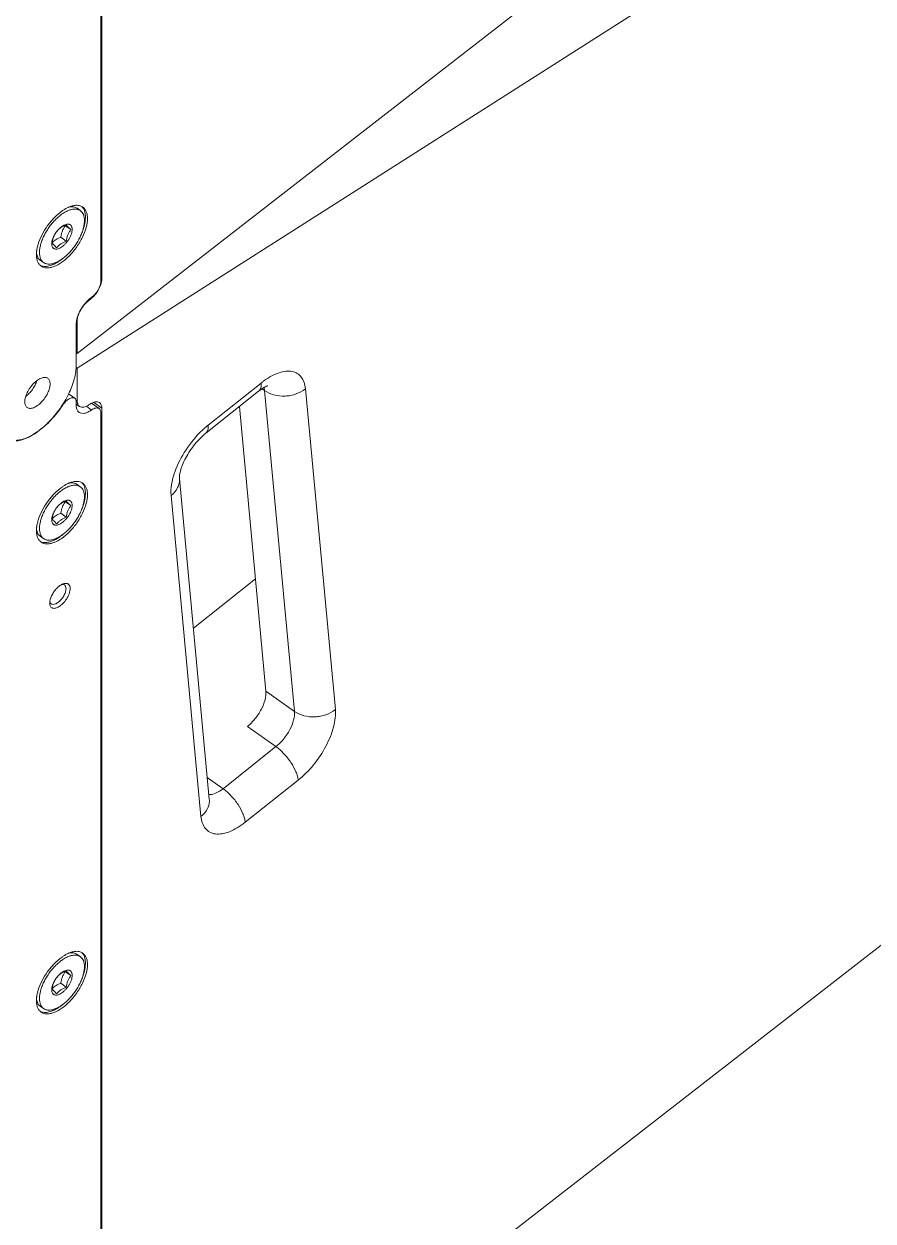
# Model space of a CAD drawing. Header units: millimetres. Extents: x 0 to 9253, y 0 to 2730.
# Drawn here: x 8746.2 to 8893.1, y 1696.5 to 1903.7 of the extents above; entities that cross this region are included whole.
import ezdxf

# ---------------------------------------------------------------- set-up
doc = ezdxf.new("R2010")
doc.units = ezdxf.units.MM
doc.layers.get('0').update_dxf_attribs({"lineweight": 13})

msp = doc.modelspace()

# ---------------------------------------------------------------- linework, layer by layer
at = {"color": 7, "linetype": 'Continuous'}
for p, q in [((8759.5, 1859.08), (8759.5, 2046.81)), ((8759.67, 1859.53), (8759.67, 2047.61)), ((8921.84, 1975.94), (8755.43, 1846.63)), ((8755.43, 1844.1), (8934.68, 1958.31)), ((8755.96, 1871.37), (8755.39, 1871.77)), ((8754.34, 1868.09), (8753.38, 1868.76)), ((8751.89, 1867.77), (8751.89, 1867.77)), ((8751.89, 1867.77), (8751.89, 1867.77)), ((8751.99, 1867.9), (8751.99, 1867.89)), ((8753.52, 1866.1), (8752.57, 1866.77)), ((8751.02, 1865.82), (8751.01, 1865.63)), ((8749.61, 1862.39), (8749.04, 1862.79)), ((8759.5, 1859.66), (8759.67, 1859.53)), ((8757.56, 1855.92), (8757.45, 1855.99)), ((8755.43, 1852.29), (8755.31, 1852.37)), ((8755.43, 1852.29), (8755.43, 1846.63)), ((8755.26, 1844.59), (8755.26, 1851.83)), ((8755.26, 1846.75), (8755.43, 1846.63)), ((8755.25, 1844.22), (8755.43, 1844.1)), ((8755.43, 1844.1), (8755.43, 1838.44)), ((8753.94, 1839.66), (8755, 1838.91)), ((8777.67, 1832.85), (8786.82, 1840.13)), ((8787.25, 1841.54), (8778.09, 1834.26)), ((8787.85, 1840.23), (8787.41, 1840.55)), ((8793.03, 1784.72), (8787.85, 1840.23)), ((8800.09, 1785.02), (8794.91, 1840.53)), ((8752.89, 1837.8), (8752.96, 1837.75)), ((8755.2, 1838.6), (8755.43, 1838.44)), ((8755.26, 1837.65), (8755.26, 1838.27)), ((8755.82, 1837.49), (8755.26, 1837.88)), ((8755.45, 1838.12), (8755.43, 1838.28)), ((8757.01, 1837.51), (8757.91, 1836.87)), ((8759.21, 1837.12), (8757.91, 1838.04)), ((8759.67, 1837.2), (8758.26, 1838.2)), ((8783.49, 1837.47), (8788.08, 1788.22)), ((8759.5, 1648.67), (8759.5, 1836.41)), ((8759.67, 1649.13), (8759.67, 1837.2)), ((8778.28, 1769.51), (8773.11, 1825.02)), ((8755.96, 1823.6), (8755.39, 1824)), ((8754.34, 1820.32), (8753.38, 1820.99)), ((8771.66, 1822.06), (8776.84, 1766.55)), ((8751.89, 1820), (8751.89, 1820)), ((8751.89, 1820), (8751.89, 1820)), ((8751.99, 1820.13), (8751.99, 1820.12)), ((8753.52, 1818.32), (8752.57, 1819)), ((8751.02, 1818.05), (8751.01, 1817.86)), ((8749.61, 1814.62), (8749.04, 1815.02)), ((8753.16, 1806.84), (8753.02, 1806.8)), ((8786.27, 1807.65), (8775.52, 1799.12)), ((8788.08, 1788.22), (8793.03, 1784.72)), ((8789.81, 1778.62), (8784.87, 1782.12)), ((8780.66, 1771.34), (8789.81, 1778.62)), ((8777.93, 1773.27), (8780.66, 1771.34)), ((8784.5, 1765.54), (8793.66, 1772.81)), ((8921.84, 1765.53), (8755.43, 1636.22)), ((8755.96, 1742.28), (8755.39, 1742.68)), ((8751.89, 1738.69), (8751.89, 1738.68)), ((8751.89, 1738.68), (8751.89, 1738.68)), ((8751.99, 1738.81), (8751.99, 1738.81)), ((8754.34, 1739), (8753.38, 1739.67)), ((8751.02, 1736.73), (8751.01, 1736.54)), ((8753.52, 1737.01), (8752.57, 1737.68)), ((8749.61, 1733.3), (8749.04, 1733.7))]:
    msp.add_line(p, q, dxfattribs=at)
for centre, radius, start, end in [((8755.93, 1867.39), 4.99, 111.9919, 113.587), ((8770.62, 1887.73), 25.63, 227.4989, 227.7476), ((8755.83, 1864.72), 4.99, 145.4518, 147.0417), ((8755.85, 1864.71), 5.01, 144.8284, 145.4529), ((8755.83, 1864.72), 4.99, 142.3029, 144.831), ((8755.79, 1864.75), 4.94, 142.0205, 142.2469), ((8755.77, 1864.77), 4.91, 140.4535, 142.0218), ((8754.32, 1863.64), 5.96, 171.6638, 173.0376), ((8753.65, 1863.52), 3.43, 136.9578, 138.8577), ((8752.96, 1863.75), 4.6, 177.4877, 179.9785), ((8757.37, 1838.44), 1.94, 179.9461, 184.474), ((8788.69, 1821.08), 16.91, 132.9385, 133.2113), ((8755.93, 1819.62), 4.99, 111.9919, 113.587), ((8770.62, 1839.96), 25.63, 227.4989, 227.7476), ((8755.83, 1816.95), 4.99, 145.4518, 147.0417), ((8755.85, 1816.94), 5.01, 144.8284, 145.4529), ((8755.83, 1816.95), 4.99, 142.3029, 144.831), ((8755.79, 1816.98), 4.94, 142.0205, 142.2469), ((8755.77, 1817), 4.91, 140.4535, 142.0218), ((8754.32, 1815.87), 5.96, 171.6638, 173.0376), ((8753.65, 1815.75), 3.43, 136.9578, 138.8577), ((8752.96, 1815.98), 4.6, 177.4877, 179.9785), ((8754.18, 1804.01), 3.03, 121.8382, 125.2963), ((8754, 1804.29), 2.7, 118.6645, 121.8364), ((8753.89, 1804.49), 2.47, 117.2176, 118.6396), ((8755.93, 1738.3), 4.99, 111.9919, 113.587), ((8755.83, 1735.63), 4.99, 145.4518, 147.0417), ((8755.85, 1735.62), 5.01, 144.8284, 145.4529), ((8755.83, 1735.63), 4.99, 142.3029, 144.831), ((8755.79, 1735.66), 4.94, 142.0205, 142.2469), ((8755.77, 1735.68), 4.91, 140.4535, 142.0218), ((8770.62, 1758.64), 25.63, 227.4989, 227.7476), ((8753.65, 1734.43), 3.43, 136.9578, 138.8577), ((8752.96, 1734.66), 4.6, 177.4877, 179.9785), ((8754.32, 1734.55), 5.96, 171.6638, 173.0376)]:
    msp.add_arc(centre, radius, start, end, dxfattribs=at)
for points, knots in [([(8752.8, 1871.31), (8752.33, 1870.98), (8751.43, 1870.19), (8750.26, 1868.8), (8749.31, 1867.25), (8748.84, 1866.14), (8748.67, 1865.58)], [0, 0, 0, 0, 0.239899, 0.497848, 0.756928, 1, 1, 1, 1]), ([(8748.89, 1864.13), (8748.89, 1864.34), (8748.93, 1864.8), (8749.08, 1865.49), (8749.31, 1866.22), (8749.64, 1866.97), (8750.03, 1867.71), (8750.5, 1868.44), (8751.02, 1869.12), (8751.59, 1869.75), (8752.18, 1870.31), (8752.79, 1870.79), (8753.4, 1871.17), (8753.99, 1871.45), (8754.56, 1871.61), (8755.01, 1871.65), (8755.34, 1871.62), (8755.56, 1871.57), (8755.77, 1871.49), (8755.9, 1871.41), (8755.96, 1871.37)], [0, 0, 0, 0, 0.056997, 0.119738, 0.187523, 0.259352, 0.334013, 0.41016, 0.486379, 0.561254, 0.633429, 0.701674, 0.764964, 0.822565, 0.874167, 0.920041, 0.941172, 0.961349, 0.98085, 1, 1, 1, 1]), ([(8753.37, 1871.68), (8753.32, 1871.65), (8753.13, 1871.53), (8752.94, 1871.41), (8752.8, 1871.31)], [0, 0, 0, 0, 0.243579, 1, 1, 1, 1]), ([(8753.94, 1871.96), (8753.89, 1871.94), (8753.7, 1871.85), (8753.51, 1871.75), (8753.37, 1871.68)], [0, 0, 0, 0, 0.242424, 1, 1, 1, 1]), ([(8756.39, 1871.98), (8756.25, 1872.08), (8755.92, 1872.24), (8755.34, 1872.32), (8754.71, 1872.24), (8754.28, 1872.1), (8754.06, 1872.01)], [0, 0, 0, 0, 0.215318, 0.446909, 0.706496, 1, 1, 1, 1]), ([(8755.39, 1871.77), (8755.3, 1871.83), (8755.11, 1871.93), (8754.79, 1872.02), (8754.43, 1872.05), (8754.19, 1872.03), (8754.06, 1872.01)], [0, 0, 0, 0, 0.229879, 0.468546, 0.723459, 1, 1, 1, 1]), ([(8755.96, 1871.37), (8756.01, 1871.33), (8756.12, 1871.24), (8756.32, 1871.02), (8756.51, 1870.67), (8756.64, 1870.17), (8756.67, 1869.82), (8756.67, 1869.63)], [0, 0, 0, 0, 0.108599, 0.219095, 0.452032, 0.710333, 1, 1, 1, 1]), ([(8756.22, 1872.08), (8756.32, 1871.98), (8756.52, 1871.73), (8756.65, 1871.44), (8756.7, 1871.29)], [0, 0, 0, 0, 0.481016, 1, 1, 1, 1]), ([(8757.2, 1870), (8757.2, 1870.22), (8757.17, 1870.62), (8757.02, 1871.18), (8756.76, 1871.65), (8756.52, 1871.89), (8756.39, 1871.98)], [0, 0, 0, 0, 0.289641, 0.548348, 0.781427, 1, 1, 1, 1]), ([(8756.7, 1871.29), (8756.72, 1871.21), (8756.81, 1870.87), (8756.85, 1870.52), (8756.85, 1870.25)], [0, 0, 0, 0, 0.232662, 1, 1, 1, 1]), ([(8749.17, 1861.77), (8749.31, 1861.68), (8749.62, 1861.53), (8750.16, 1861.44), (8750.76, 1861.5), (8751.67, 1861.76), (8752.85, 1862.44), (8754.19, 1863.61), (8755.4, 1865.08), (8756.37, 1866.72), (8757.01, 1868.37), (8757.2, 1869.49), (8757.2, 1870)], [0, 0, 0, 0, 0.038584, 0.079849, 0.125777, 0.177443, 0.29824, 0.438678, 0.589834, 0.740712, 0.880344, 1, 1, 1, 1]), ([(8756.67, 1869.63), (8756.67, 1869.41), (8756.63, 1868.96), (8756.49, 1868.26), (8756.25, 1867.53), (8755.93, 1866.79), (8755.53, 1866.04), (8755.06, 1865.32), (8754.54, 1864.63), (8753.97, 1864), (8753.38, 1863.44), (8752.77, 1862.97), (8752.16, 1862.59), (8751.57, 1862.31), (8751, 1862.14), (8750.55, 1862.1), (8750.22, 1862.13), (8750, 1862.19), (8749.79, 1862.27), (8749.66, 1862.35), (8749.61, 1862.39)], [0, 0, 0, 0, 0.056997, 0.119738, 0.187523, 0.259352, 0.334013, 0.41016, 0.486379, 0.561254, 0.633429, 0.701674, 0.764964, 0.822565, 0.874167, 0.920041, 0.941172, 0.961349, 0.98085, 1, 1, 1, 1]), ([(8753.52, 1868.92), (8753.35, 1868.86), (8753.03, 1868.72), (8752.58, 1868.45), (8752.19, 1868.13), (8751.98, 1867.89), (8751.89, 1867.77)], [0, 0, 0, 0, 0.267932, 0.525013, 0.768412, 1, 1, 1, 1]), ([(8753.5, 1869), (8753.37, 1868.97), (8753.1, 1868.86), (8752.72, 1868.61), (8752.34, 1868.29), (8752.1, 1868.04), (8751.99, 1867.9)], [0, 0, 0, 0, 0.210222, 0.451003, 0.716997, 1, 1, 1, 1]), ([(8753.38, 1868.76), (8753.28, 1868.62), (8753.08, 1868.33), (8752.83, 1867.85), (8752.67, 1867.32), (8752.6, 1866.96), (8752.57, 1866.77)], [0, 0, 0, 0, 0.238161, 0.484311, 0.739034, 1, 1, 1, 1]), ([(8754.55, 1868.13), (8754.55, 1868.21), (8754.54, 1868.36), (8754.48, 1868.58), (8754.39, 1868.76), (8754.27, 1868.9), (8754.11, 1868.99), (8753.92, 1869.04), (8753.71, 1869.05), (8753.57, 1869.02), (8753.5, 1869)], [0, 0, 0, 0, 0.147241, 0.279553, 0.399254, 0.510957, 0.620874, 0.73566, 0.860851, 1, 1, 1, 1]), ([(8754.34, 1868.09), (8754.24, 1868.18), (8754.06, 1868.34), (8753.82, 1868.57), (8753.64, 1868.76), (8753.55, 1868.87), (8753.52, 1868.92)], [0, 0, 0, 0, 0.34222, 0.629618, 0.846996, 1, 1, 1, 1]), ([(8756.8, 1869.61), (8756.79, 1869.48), (8756.7, 1868.94), (8756.55, 1868.41), (8756.41, 1868.02)], [0, 0, 0, 0, 0.235227, 1, 1, 1, 1]), ([(8756.85, 1870.25), (8756.85, 1870.2), (8756.84, 1869.98), (8756.82, 1869.77), (8756.8, 1869.61)], [0, 0, 0, 0, 0.240937, 1, 1, 1, 1]), ([(8751.01, 1865.63), (8751.01, 1865.52), (8751.03, 1865.32), (8751.12, 1865.09), (8751.22, 1864.94), (8751.31, 1864.85), (8751.41, 1864.79), (8751.57, 1864.72), (8751.81, 1864.7), (8752.12, 1864.76), (8752.45, 1864.9), (8752.8, 1865.11), (8753.14, 1865.39), (8753.47, 1865.72), (8753.77, 1866.1), (8754.04, 1866.5), (8754.25, 1866.92), (8754.42, 1867.34), (8754.52, 1867.74), (8754.55, 1868), (8754.55, 1868.13)], [0, 0, 0, 0, 0.053348, 0.099523, 0.120693, 0.141149, 0.161448, 0.182168, 0.226747, 0.278029, 0.337163, 0.403918, 0.477143, 0.555094, 0.635658, 0.716536, 0.79541, 0.8701, 0.938747, 1, 1, 1, 1]), ([(8751.65, 1867.43), (8751.56, 1867.3), (8751.4, 1867.03), (8751.22, 1866.62), (8751.09, 1866.22), (8751.04, 1865.95), (8751.02, 1865.82)], [0, 0, 0, 0, 0.272138, 0.533729, 0.778085, 1, 1, 1, 1]), ([(8751.89, 1867.77), (8751.78, 1867.63), (8751.58, 1867.34), (8751.34, 1866.86), (8751.17, 1866.33), (8751.1, 1865.97), (8751.07, 1865.78)], [0, 0, 0, 0, 0.238161, 0.484311, 0.739034, 1, 1, 1, 1]), ([(8752.57, 1866.77), (8752.43, 1866.71), (8752.16, 1866.6), (8751.77, 1866.39), (8751.43, 1866.15), (8751.24, 1865.96), (8751.15, 1865.86)], [0, 0, 0, 0, 0.264232, 0.520305, 0.765632, 1, 1, 1, 1]), ([(8753.52, 1866.1), (8753.55, 1866.28), (8753.62, 1866.65), (8753.79, 1867.18), (8754.03, 1867.66), (8754.23, 1867.95), (8754.34, 1868.09)], [0, 0, 0, 0, 0.260966, 0.515689, 0.761839, 1, 1, 1, 1]), ([(8748.4, 1864.36), (8748.4, 1864.33), (8748.38, 1864.19), (8748.37, 1864.06), (8748.37, 1863.95)], [0, 0, 0, 0, 0.255577, 1, 1, 1, 1]), ([(8748.67, 1865.58), (8748.64, 1865.49), (8748.54, 1865.14), (8748.46, 1864.78), (8748.42, 1864.51)], [0, 0, 0, 0, 0.260291, 1, 1, 1, 1]), ([(8751.07, 1865.78), (8751.1, 1865.73), (8751.19, 1865.62), (8751.37, 1865.43), (8751.61, 1865.2), (8751.79, 1865.03), (8751.89, 1864.94)], [0, 0, 0, 0, 0.153004, 0.370382, 0.657779, 1, 1, 1, 1]), ([(8751.89, 1864.94), (8751.98, 1865.06), (8752.19, 1865.31), (8752.58, 1865.62), (8753.03, 1865.89), (8753.35, 1866.03), (8753.52, 1866.1)], [0, 0, 0, 0, 0.231588, 0.474987, 0.732068, 1, 1, 1, 1]), ([(8748.36, 1863.75), (8748.36, 1863.54), (8748.39, 1863.13), (8748.54, 1862.57), (8748.8, 1862.11), (8749.04, 1861.87), (8749.17, 1861.77)], [0, 0, 0, 0, 0.289641, 0.548348, 0.781427, 1, 1, 1, 1]), ([(8748.38, 1863.93), (8748.39, 1863.88), (8748.43, 1863.7), (8748.48, 1863.53), (8748.54, 1863.41)], [0, 0, 0, 0, 0.261696, 1, 1, 1, 1]), ([(8748.54, 1863.41), (8748.59, 1863.29), (8748.7, 1863.11), (8748.88, 1862.91), (8748.99, 1862.82), (8749.04, 1862.79)], [0, 0, 0, 0, 0.513303, 0.758461, 1, 1, 1, 1]), ([(8749.61, 1862.39), (8749.55, 1862.43), (8749.44, 1862.52), (8749.24, 1862.74), (8749.05, 1863.09), (8748.92, 1863.58), (8748.89, 1863.94), (8748.89, 1864.13)], [0, 0, 0, 0, 0.108599, 0.219095, 0.452032, 0.710333, 1, 1, 1, 1]), ([(8752.43, 1862.71), (8752.12, 1862.49), (8751.51, 1862.12), (8750.58, 1861.77), (8749.72, 1861.67), (8749.2, 1861.81), (8748.99, 1861.92)], [0, 0, 0, 0, 0.308257, 0.575982, 0.803045, 1, 1, 1, 1]), ([(8753.01, 1863.16), (8752.97, 1863.12), (8752.77, 1862.96), (8752.58, 1862.81), (8752.43, 1862.71)], [0, 0, 0, 0, 0.255472, 1, 1, 1, 1]), ([(8759.5, 1859.08), (8759.5, 1858.84), (8759.39, 1858.33), (8759.05, 1857.6), (8758.55, 1856.91), (8758.13, 1856.52), (8757.91, 1856.36)], [0, 0, 0, 0, 0.217692, 0.475355, 0.7463, 1, 1, 1, 1]), ([(8758.8, 1857.2), (8758.87, 1857.3), (8759.12, 1857.68), (8759.33, 1858.09), (8759.44, 1858.41)], [0, 0, 0, 0, 0.257249, 1, 1, 1, 1]), ([(8759.44, 1858.41), (8759.47, 1858.47), (8759.56, 1858.72), (8759.62, 1858.98), (8759.65, 1859.18)], [0, 0, 0, 0, 0.26392, 1, 1, 1, 1]), ([(8759.65, 1859.18), (8759.65, 1859.21), (8759.67, 1859.33), (8759.67, 1859.45), (8759.67, 1859.53)], [0, 0, 0, 0, 0.260329, 1, 1, 1, 1]), ([(8757.91, 1856.36), (8757.53, 1856.1), (8756.84, 1855.45), (8756.01, 1854.3), (8755.51, 1853.24), (8755.3, 1852.41), (8755.26, 1852.02), (8755.26, 1851.83)], [0, 0, 0, 0, 0.25354, 0.524314, 0.781814, 0.897192, 1, 1, 1, 1]), ([(8757.56, 1855.92), (8757.62, 1855.96), (8757.85, 1856.13), (8758.06, 1856.33), (8758.22, 1856.49)], [0, 0, 0, 0, 0.238828, 1, 1, 1, 1]), ([(8758.22, 1856.49), (8758.27, 1856.54), (8758.48, 1856.77), (8758.67, 1857.01), (8758.8, 1857.2)], [0, 0, 0, 0, 0.246547, 1, 1, 1, 1]), ([(8755.45, 1852.64), (8755.49, 1852.91), (8755.65, 1853.46), (8756.17, 1854.52), (8756.76, 1855.25), (8757.22, 1855.65)], [0, 0, 0, 0, 0.226891, 0.48125, 1, 1, 1, 1]), ([(8757.22, 1855.65), (8757.25, 1855.68), (8757.36, 1855.77), (8757.47, 1855.86), (8757.56, 1855.92)], [0, 0, 0, 0, 0.256541, 1, 1, 1, 1]), ([(8755.43, 1852.29), (8755.43, 1852.32), (8755.43, 1852.44), (8755.44, 1852.55), (8755.45, 1852.64)], [0, 0, 0, 0, 0.239609, 1, 1, 1, 1]), ([(8755.26, 1844.59), (8755.26, 1844.21), (8755.19, 1843.43), (8754.84, 1841.77), (8754, 1839.6), (8752.52, 1837.11), (8750.68, 1834.87), (8748.92, 1833.33), (8747.47, 1832.42), (8746.45, 1831.94), (8745.47, 1831.66), (8744.56, 1831.58), (8743.74, 1831.7), (8743.26, 1831.93), (8743.05, 1832.08)], [0, 0, 0, 0, 0.057022, 0.119842, 0.2594, 0.410195, 0.561279, 0.701653, 0.764991, 0.822638, 0.874277, 0.920188, 0.961433, 1, 1, 1, 1]), ([(8750.33, 1842.37), (8750.26, 1842.41), (8750.1, 1842.49), (8749.84, 1842.53), (8749.54, 1842.5), (8749.09, 1842.37), (8748.5, 1842.04), (8747.84, 1841.46), (8747.24, 1840.73), (8746.76, 1839.91), (8746.44, 1839.09), (8746.35, 1838.54), (8746.35, 1838.29)], [0, 0, 0, 0, 0.038579, 0.079837, 0.125768, 0.177424, 0.298224, 0.438665, 0.589818, 0.74069, 0.880343, 1, 1, 1, 1]), ([(8748.45, 1841.96), (8748.37, 1841.69), (8748.15, 1841.17), (8747.7, 1840.43), (8747.15, 1839.76), (8746.73, 1839.38), (8746.51, 1839.21)], [0, 0, 0, 0, 0.24223, 0.499969, 0.757716, 1, 1, 1, 1]), ([(8750.73, 1841.39), (8750.73, 1841.49), (8750.72, 1841.69), (8750.64, 1841.97), (8750.51, 1842.2), (8750.39, 1842.32), (8750.33, 1842.37)], [0, 0, 0, 0, 0.289409, 0.548282, 0.781462, 1, 1, 1, 1]), ([(8787.8, 1841.96), (8787.76, 1841.93), (8787.57, 1841.79), (8787.39, 1841.65), (8787.25, 1841.54)], [0, 0, 0, 0, 0.246989, 1, 1, 1, 1]), ([(8794.91, 1840.53), (8794.87, 1840.91), (8794.74, 1841.63), (8794.26, 1842.57), (8793.54, 1843.24), (8792.6, 1843.59), (8791.51, 1843.62), (8790.32, 1843.34), (8789.05, 1842.78), (8788.22, 1842.26), (8787.8, 1841.96)], [0, 0, 0, 0, 0.124669, 0.234241, 0.335542, 0.438593, 0.552627, 0.683307, 0.832679, 1, 1, 1, 1]), ([(8746.75, 1837.3), (8746.82, 1837.26), (8746.97, 1837.18), (8747.24, 1837.14), (8747.54, 1837.17), (8747.99, 1837.3), (8748.57, 1837.63), (8749.24, 1838.21), (8749.84, 1838.95), (8750.32, 1839.76), (8750.64, 1840.58), (8750.73, 1841.13), (8750.73, 1841.39)], [0, 0, 0, 0, 0.038579, 0.079837, 0.125768, 0.177424, 0.298224, 0.438665, 0.589818, 0.74069, 0.880343, 1, 1, 1, 1]), ([(8786.82, 1840.13), (8786.91, 1840.19), (8787.06, 1840.37), (8787.21, 1840.7), (8787.27, 1841.1), (8787.26, 1841.39), (8787.25, 1841.54)], [0, 0, 0, 0, 0.211552, 0.441248, 0.702202, 1, 1, 1, 1]), ([(8786.82, 1840.13), (8787.14, 1840.37), (8787.58, 1840.69), (8788.14, 1840.97), (8788.35, 1841.05), (8788.43, 1841.08)], [0, 0, 0, 0, 0.639851, 0.862284, 1, 1, 1, 1]), ([(8787.85, 1840.23), (8787.85, 1840.28), (8787.83, 1840.46), (8787.79, 1840.63), (8787.75, 1840.76)], [0, 0, 0, 0, 0.261983, 1, 1, 1, 1]), ([(8794.91, 1840.53), (8794.43, 1840.15), (8793.58, 1839.7), (8792.36, 1839.37), (8791.07, 1839.22), (8789.5, 1839.38), (8788.34, 1839.89), (8787.85, 1840.23)], [0, 0, 0, 0, 0.245682, 0.374968, 0.505702, 0.762019, 1, 1, 1, 1]), ([(8744.12, 1831.5), (8744.82, 1831.44), (8745.96, 1831.67), (8747.4, 1832.33), (8748.59, 1833.08), (8749.76, 1834.02), (8751.31, 1835.52), (8752.34, 1836.82), (8752.96, 1837.75)], [0, 0, 0, 0, 0.187159, 0.299772, 0.424369, 0.559285, 0.702138, 1, 1, 1, 1]), ([(8746.35, 1838.29), (8746.35, 1838.18), (8746.36, 1837.98), (8746.44, 1837.7), (8746.56, 1837.47), (8746.68, 1837.35), (8746.75, 1837.3)], [0, 0, 0, 0, 0.289409, 0.548282, 0.781462, 1, 1, 1, 1]), ([(8752.96, 1837.75), (8753.11, 1837.98), (8753.43, 1838.37), (8753.91, 1838.76), (8754.3, 1838.95), (8754.56, 1839.01), (8754.8, 1839.01), (8754.94, 1838.95), (8755, 1838.91)], [0, 0, 0, 0, 0.317013, 0.601581, 0.722908, 0.82799, 0.918519, 1, 1, 1, 1]), ([(8755, 1838.91), (8755.08, 1838.85), (8755.23, 1838.64), (8755.26, 1838.4), (8755.26, 1838.27)], [0, 0, 0, 0, 0.450579, 1, 1, 1, 1]), ([(8755.26, 1837.65), (8755.26, 1837.62), (8755.26, 1837.48), (8755.27, 1837.35), (8755.29, 1837.25)], [0, 0, 0, 0, 0.260727, 1, 1, 1, 1]), ([(8755.53, 1837.85), (8755.52, 1837.87), (8755.49, 1837.96), (8755.47, 1838.05), (8755.45, 1838.12)], [0, 0, 0, 0, 0.239739, 1, 1, 1, 1]), ([(8755.82, 1837.49), (8755.78, 1837.51), (8755.66, 1837.61), (8755.58, 1837.74), (8755.53, 1837.85)], [0, 0, 0, 0, 0.241501, 1, 1, 1, 1]), ([(8757.56, 1837.82), (8757.4, 1837.71), (8757.09, 1837.52), (8756.61, 1837.35), (8756.17, 1837.32), (8755.92, 1837.42), (8755.82, 1837.49)], [0, 0, 0, 0, 0.312332, 0.58033, 0.804508, 1, 1, 1, 1]), ([(8759.29, 1838.15), (8759.19, 1838.22), (8758.93, 1838.32), (8758.5, 1838.29), (8758.03, 1838.12), (8757.72, 1837.94), (8757.56, 1837.82)], [0, 0, 0, 0, 0.195944, 0.420247, 0.688031, 1, 1, 1, 1]), ([(8759.67, 1837.2), (8759.67, 1837.28), (8759.66, 1837.56), (8759.57, 1837.84), (8759.44, 1838)], [0, 0, 0, 0, 0.28427, 1, 1, 1, 1]), ([(8755.29, 1837.25), (8755.29, 1837.22), (8755.32, 1837.11), (8755.35, 1837), (8755.39, 1836.92)], [0, 0, 0, 0, 0.260895, 1, 1, 1, 1]), ([(8755.39, 1836.92), (8755.43, 1836.83), (8755.52, 1836.66), (8755.66, 1836.52), (8755.74, 1836.46)], [0, 0, 0, 0, 0.515486, 1, 1, 1, 1]), ([(8755.74, 1836.46), (8755.87, 1836.38), (8756.18, 1836.26), (8756.73, 1836.29), (8757.32, 1836.5), (8757.71, 1836.73), (8757.91, 1836.87)], [0, 0, 0, 0, 0.195804, 0.420066, 0.687916, 1, 1, 1, 1]), ([(8757.91, 1836.87), (8758.03, 1836.96), (8758.26, 1837.1), (8758.61, 1837.22), (8758.94, 1837.24), (8759.13, 1837.17), (8759.21, 1837.12)], [0, 0, 0, 0, 0.312084, 0.579934, 0.804197, 1, 1, 1, 1]), ([(8759.21, 1837.12), (8759.25, 1837.09), (8759.34, 1837), (8759.47, 1836.77), (8759.5, 1836.55), (8759.5, 1836.41)], [0, 0, 0, 0, 0.219098, 0.452864, 1, 1, 1, 1]), ([(8777.11, 1833.41), (8776.03, 1832.4), (8774.14, 1830.12), (8772.78, 1827.48), (8772.3, 1826.12)], [0, 0, 0, 0, 0.505643, 1, 1, 1, 1]), ([(8778.09, 1834.26), (8778.01, 1834.2), (8777.7, 1833.94), (8777.39, 1833.68), (8777.17, 1833.47)], [0, 0, 0, 0, 0.24522, 1, 1, 1, 1]), ([(8778.09, 1834.26), (8778.11, 1834.11), (8778.11, 1833.82), (8778.05, 1833.42), (8777.9, 1833.09), (8777.75, 1832.92), (8777.67, 1832.85)], [0, 0, 0, 0, 0.297798, 0.558752, 0.788448, 1, 1, 1, 1]), ([(8773.11, 1825.02), (8773.09, 1825.16), (8773.12, 1825.59), (8773.28, 1826.39), (8773.64, 1827.44), (8774.19, 1828.62), (8774.92, 1829.82), (8776.01, 1831.31), (8776.97, 1832.3), (8777.67, 1832.85)], [0, 0, 0, 0, 0.046333, 0.137894, 0.261079, 0.404193, 0.557859, 0.713851, 1, 1, 1, 1]), ([(8772.3, 1826.12), (8772.06, 1825.42), (8771.69, 1824.08), (8771.6, 1822.69), (8771.66, 1822.06)], [0, 0, 0, 0, 0.538874, 1, 1, 1, 1]), ([(8773.11, 1825.02), (8773.13, 1824.76), (8773.1, 1824.21), (8772.73, 1823.12), (8772.13, 1822.43), (8771.66, 1822.06)], [0, 0, 0, 0, 0.23397, 0.475737, 1, 1, 1, 1]), ([(8752.8, 1823.54), (8752.33, 1823.21), (8751.43, 1822.42), (8750.26, 1821.03), (8749.31, 1819.48), (8748.84, 1818.37), (8748.67, 1817.81)], [0, 0, 0, 0, 0.239899, 0.497848, 0.756928, 1, 1, 1, 1]), ([(8748.89, 1816.36), (8748.89, 1816.57), (8748.93, 1817.03), (8749.08, 1817.72), (8749.31, 1818.45), (8749.64, 1819.2), (8750.03, 1819.94), (8750.5, 1820.66), (8751.02, 1821.35), (8751.59, 1821.98), (8752.18, 1822.54), (8752.79, 1823.02), (8753.4, 1823.4), (8753.99, 1823.68), (8754.56, 1823.84), (8755.01, 1823.88), (8755.34, 1823.85), (8755.56, 1823.8), (8755.77, 1823.71), (8755.9, 1823.64), (8755.96, 1823.6)], [0, 0, 0, 0, 0.056997, 0.119738, 0.187523, 0.259352, 0.334013, 0.41016, 0.486379, 0.561254, 0.633429, 0.701674, 0.764964, 0.822565, 0.874167, 0.920041, 0.941172, 0.961349, 0.98085, 1, 1, 1, 1]), ([(8753.37, 1823.9), (8753.32, 1823.88), (8753.13, 1823.76), (8752.94, 1823.64), (8752.8, 1823.54)], [0, 0, 0, 0, 0.243579, 1, 1, 1, 1]), ([(8753.94, 1824.19), (8753.89, 1824.17), (8753.7, 1824.08), (8753.51, 1823.98), (8753.37, 1823.9)], [0, 0, 0, 0, 0.242424, 1, 1, 1, 1]), ([(8756.39, 1824.21), (8756.25, 1824.31), (8755.92, 1824.47), (8755.34, 1824.54), (8754.71, 1824.47), (8754.28, 1824.33), (8754.06, 1824.24)], [0, 0, 0, 0, 0.215318, 0.446909, 0.706496, 1, 1, 1, 1]), ([(8755.39, 1824), (8755.3, 1824.06), (8755.11, 1824.16), (8754.79, 1824.25), (8754.43, 1824.28), (8754.19, 1824.26), (8754.06, 1824.24)], [0, 0, 0, 0, 0.229879, 0.468546, 0.723459, 1, 1, 1, 1]), ([(8755.96, 1823.6), (8756.01, 1823.56), (8756.12, 1823.47), (8756.32, 1823.24), (8756.51, 1822.9), (8756.64, 1822.4), (8756.67, 1822.05), (8756.67, 1821.86)], [0, 0, 0, 0, 0.108599, 0.219095, 0.452032, 0.710333, 1, 1, 1, 1]), ([(8756.22, 1824.31), (8756.32, 1824.21), (8756.52, 1823.96), (8756.65, 1823.67), (8756.7, 1823.52)], [0, 0, 0, 0, 0.481016, 1, 1, 1, 1]), ([(8757.2, 1822.23), (8757.2, 1822.45), (8757.17, 1822.85), (8757.02, 1823.41), (8756.76, 1823.88), (8756.52, 1824.12), (8756.39, 1824.21)], [0, 0, 0, 0, 0.289641, 0.548348, 0.781427, 1, 1, 1, 1]), ([(8756.7, 1823.52), (8756.72, 1823.44), (8756.81, 1823.1), (8756.85, 1822.75), (8756.85, 1822.48)], [0, 0, 0, 0, 0.232662, 1, 1, 1, 1]), ([(8749.17, 1814), (8749.31, 1813.91), (8749.62, 1813.75), (8750.16, 1813.67), (8750.76, 1813.73), (8751.67, 1813.99), (8752.85, 1814.67), (8754.19, 1815.84), (8755.4, 1817.31), (8756.37, 1818.95), (8757.01, 1820.6), (8757.2, 1821.72), (8757.2, 1822.23)], [0, 0, 0, 0, 0.038584, 0.079849, 0.125777, 0.177443, 0.29824, 0.438678, 0.589834, 0.740712, 0.880344, 1, 1, 1, 1]), ([(8756.67, 1821.86), (8756.67, 1821.64), (8756.63, 1821.19), (8756.49, 1820.49), (8756.25, 1819.76), (8755.93, 1819.02), (8755.53, 1818.27), (8755.06, 1817.55), (8754.54, 1816.86), (8753.97, 1816.23), (8753.38, 1815.67), (8752.77, 1815.2), (8752.16, 1814.81), (8751.57, 1814.54), (8751, 1814.37), (8750.55, 1814.33), (8750.22, 1814.36), (8750, 1814.42), (8749.79, 1814.5), (8749.66, 1814.57), (8749.61, 1814.62)], [0, 0, 0, 0, 0.056997, 0.119738, 0.187523, 0.259352, 0.334013, 0.41016, 0.486379, 0.561254, 0.633429, 0.701674, 0.764964, 0.822565, 0.874167, 0.920041, 0.941172, 0.961349, 0.98085, 1, 1, 1, 1]), ([(8753.52, 1821.15), (8753.35, 1821.09), (8753.03, 1820.95), (8752.58, 1820.68), (8752.19, 1820.36), (8751.98, 1820.12), (8751.89, 1820)], [0, 0, 0, 0, 0.267932, 0.525013, 0.768412, 1, 1, 1, 1]), ([(8753.5, 1821.23), (8753.37, 1821.19), (8753.1, 1821.09), (8752.72, 1820.84), (8752.34, 1820.52), (8752.1, 1820.27), (8751.99, 1820.13)], [0, 0, 0, 0, 0.210222, 0.451003, 0.716997, 1, 1, 1, 1]), ([(8753.38, 1820.99), (8753.28, 1820.85), (8753.08, 1820.56), (8752.83, 1820.08), (8752.67, 1819.55), (8752.6, 1819.18), (8752.57, 1819)], [0, 0, 0, 0, 0.238161, 0.484311, 0.739034, 1, 1, 1, 1]), ([(8754.55, 1820.36), (8754.55, 1820.44), (8754.54, 1820.59), (8754.48, 1820.8), (8754.39, 1820.98), (8754.27, 1821.13), (8754.11, 1821.22), (8753.92, 1821.27), (8753.71, 1821.27), (8753.57, 1821.25), (8753.5, 1821.23)], [0, 0, 0, 0, 0.147241, 0.279553, 0.399254, 0.510957, 0.620874, 0.73566, 0.860851, 1, 1, 1, 1]), ([(8754.34, 1820.32), (8754.24, 1820.41), (8754.06, 1820.57), (8753.82, 1820.8), (8753.64, 1820.99), (8753.55, 1821.1), (8753.52, 1821.15)], [0, 0, 0, 0, 0.34222, 0.629618, 0.846996, 1, 1, 1, 1]), ([(8756.8, 1821.84), (8756.79, 1821.71), (8756.7, 1821.17), (8756.55, 1820.64), (8756.41, 1820.25)], [0, 0, 0, 0, 0.235227, 1, 1, 1, 1]), ([(8756.85, 1822.48), (8756.85, 1822.43), (8756.84, 1822.21), (8756.82, 1822), (8756.8, 1821.84)], [0, 0, 0, 0, 0.240937, 1, 1, 1, 1]), ([(8751.01, 1817.86), (8751.01, 1817.75), (8751.03, 1817.55), (8751.12, 1817.31), (8751.22, 1817.17), (8751.31, 1817.08), (8751.41, 1817.01), (8751.57, 1816.95), (8751.81, 1816.93), (8752.12, 1816.99), (8752.45, 1817.13), (8752.8, 1817.34), (8753.14, 1817.62), (8753.47, 1817.95), (8753.77, 1818.33), (8754.04, 1818.73), (8754.25, 1819.15), (8754.42, 1819.57), (8754.52, 1819.97), (8754.55, 1820.23), (8754.55, 1820.36)], [0, 0, 0, 0, 0.053348, 0.099523, 0.120693, 0.141149, 0.161448, 0.182168, 0.226747, 0.278029, 0.337163, 0.403918, 0.477143, 0.555094, 0.635658, 0.716536, 0.79541, 0.8701, 0.938747, 1, 1, 1, 1]), ([(8751.65, 1819.66), (8751.56, 1819.53), (8751.4, 1819.26), (8751.22, 1818.85), (8751.09, 1818.45), (8751.04, 1818.18), (8751.02, 1818.05)], [0, 0, 0, 0, 0.272138, 0.533729, 0.778085, 1, 1, 1, 1]), ([(8751.89, 1820), (8751.78, 1819.86), (8751.58, 1819.57), (8751.34, 1819.09), (8751.17, 1818.56), (8751.1, 1818.19), (8751.07, 1818.01)], [0, 0, 0, 0, 0.238161, 0.484311, 0.739034, 1, 1, 1, 1]), ([(8752.57, 1819), (8752.43, 1818.94), (8752.16, 1818.83), (8751.77, 1818.62), (8751.43, 1818.38), (8751.24, 1818.19), (8751.15, 1818.09)], [0, 0, 0, 0, 0.264232, 0.520305, 0.765632, 1, 1, 1, 1]), ([(8753.52, 1818.32), (8753.55, 1818.51), (8753.62, 1818.88), (8753.79, 1819.41), (8754.03, 1819.89), (8754.23, 1820.18), (8754.34, 1820.32)], [0, 0, 0, 0, 0.260966, 0.515689, 0.761839, 1, 1, 1, 1]), ([(8748.67, 1817.81), (8748.64, 1817.72), (8748.54, 1817.37), (8748.46, 1817.01), (8748.42, 1816.74)], [0, 0, 0, 0, 0.260291, 1, 1, 1, 1]), ([(8751.07, 1818.01), (8751.1, 1817.96), (8751.19, 1817.84), (8751.37, 1817.66), (8751.61, 1817.43), (8751.79, 1817.26), (8751.89, 1817.17)], [0, 0, 0, 0, 0.153004, 0.370382, 0.657779, 1, 1, 1, 1]), ([(8751.89, 1817.17), (8751.98, 1817.29), (8752.19, 1817.54), (8752.58, 1817.85), (8753.03, 1818.12), (8753.35, 1818.26), (8753.52, 1818.32)], [0, 0, 0, 0, 0.231588, 0.474987, 0.732068, 1, 1, 1, 1]), ([(8748.36, 1815.98), (8748.36, 1815.77), (8748.39, 1815.36), (8748.54, 1814.8), (8748.8, 1814.33), (8749.04, 1814.1), (8749.17, 1814)], [0, 0, 0, 0, 0.289641, 0.548348, 0.781427, 1, 1, 1, 1]), ([(8748.4, 1816.59), (8748.4, 1816.56), (8748.38, 1816.42), (8748.37, 1816.28), (8748.37, 1816.18)], [0, 0, 0, 0, 0.255577, 1, 1, 1, 1]), ([(8748.38, 1816.15), (8748.39, 1816.11), (8748.43, 1815.93), (8748.48, 1815.76), (8748.54, 1815.64)], [0, 0, 0, 0, 0.261696, 1, 1, 1, 1]), ([(8748.54, 1815.64), (8748.59, 1815.52), (8748.7, 1815.34), (8748.88, 1815.14), (8748.99, 1815.05), (8749.04, 1815.02)], [0, 0, 0, 0, 0.513303, 0.758461, 1, 1, 1, 1]), ([(8749.61, 1814.62), (8749.55, 1814.66), (8749.44, 1814.75), (8749.24, 1814.97), (8749.05, 1815.32), (8748.92, 1815.81), (8748.89, 1816.17), (8748.89, 1816.36)], [0, 0, 0, 0, 0.108599, 0.219095, 0.452032, 0.710333, 1, 1, 1, 1]), ([(8752.43, 1814.94), (8752.12, 1814.72), (8751.51, 1814.35), (8750.58, 1814), (8749.72, 1813.9), (8749.2, 1814.03), (8748.99, 1814.15)], [0, 0, 0, 0, 0.308257, 0.575982, 0.803045, 1, 1, 1, 1]), ([(8753.01, 1815.39), (8752.97, 1815.35), (8752.77, 1815.19), (8752.58, 1815.04), (8752.43, 1814.94)], [0, 0, 0, 0, 0.255472, 1, 1, 1, 1]), ([(8752.43, 1806.48), (8752.23, 1806.34), (8751.85, 1806.01), (8751.37, 1805.42), (8750.99, 1804.77), (8750.81, 1804.3), (8750.75, 1804.07)], [0, 0, 0, 0, 0.241756, 0.50145, 0.760383, 1, 1, 1, 1]), ([(8753.02, 1806.8), (8753, 1806.79), (8752.91, 1806.76), (8752.82, 1806.72), (8752.76, 1806.69)], [0, 0, 0, 0, 0.240661, 1, 1, 1, 1]), ([(8753.07, 1806.67), (8753.05, 1806.68), (8752.95, 1806.7), (8752.84, 1806.7), (8752.76, 1806.69)], [0, 0, 0, 0, 0.234314, 1, 1, 1, 1]), ([(8754.19, 1805.96), (8754.19, 1806.12), (8754.16, 1806.39), (8753.98, 1806.69), (8753.77, 1806.83), (8753.51, 1806.9), (8753.3, 1806.88), (8753.16, 1806.84)], [0, 0, 0, 0, 0.280551, 0.5121, 0.622625, 0.737659, 1, 1, 1, 1]), ([(8753.49, 1805.96), (8753.49, 1806.09), (8753.46, 1806.33), (8753.31, 1806.54), (8753.23, 1806.6)], [0, 0, 0, 0, 0.549675, 1, 1, 1, 1]), ([(8752.07, 1803.55), (8752.27, 1803.69), (8752.64, 1804.04), (8753.09, 1804.65), (8753.39, 1805.3), (8753.49, 1805.76), (8753.49, 1805.96)], [0, 0, 0, 0, 0.253695, 0.524646, 0.782314, 1, 1, 1, 1]), ([(8752.43, 1802.95), (8752.68, 1803.12), (8753.14, 1803.56), (8753.7, 1804.32), (8754.08, 1805.13), (8754.19, 1805.7), (8754.19, 1805.96)], [0, 0, 0, 0, 0.253701, 0.524646, 0.782308, 1, 1, 1, 1]), ([(8750.68, 1803.76), (8750.68, 1803.74), (8750.67, 1803.64), (8750.66, 1803.54), (8750.66, 1803.46)], [0, 0, 0, 0, 0.260345, 1, 1, 1, 1]), ([(8750.66, 1803.46), (8750.66, 1803.44), (8750.66, 1803.35), (8750.67, 1803.26), (8750.68, 1803.2)], [0, 0, 0, 0, 0.260727, 1, 1, 1, 1]), ([(8750.75, 1804.07), (8750.74, 1804.05), (8750.71, 1803.94), (8750.69, 1803.84), (8750.68, 1803.76)], [0, 0, 0, 0, 0.257946, 1, 1, 1, 1]), ([(8750.68, 1803.74), (8750.69, 1803.71), (8750.71, 1803.6), (8750.76, 1803.5), (8750.81, 1803.43)], [0, 0, 0, 0, 0.270703, 1, 1, 1, 1]), ([(8750.68, 1803.2), (8750.71, 1803.04), (8750.8, 1802.8), (8751.06, 1802.61), (8751.29, 1802.54), (8751.55, 1802.55), (8751.95, 1802.65), (8752.24, 1802.81), (8752.43, 1802.95)], [0, 0, 0, 0, 0.224246, 0.325748, 0.431126, 0.548131, 0.681483, 1, 1, 1, 1]), ([(8750.92, 1803.33), (8750.94, 1803.32), (8751.04, 1803.26), (8751.16, 1803.23), (8751.24, 1803.23)], [0, 0, 0, 0, 0.240084, 1, 1, 1, 1]), ([(8751.24, 1803.23), (8751.38, 1803.23), (8751.68, 1803.3), (8751.94, 1803.45), (8752.07, 1803.55)], [0, 0, 0, 0, 0.44634, 1, 1, 1, 1]), ([(8788.08, 1788.22), (8788.12, 1787.73), (8787.97, 1786.62), (8787.3, 1784.99), (8786.25, 1783.42), (8785.35, 1782.5), (8784.87, 1782.12)], [0, 0, 0, 0, 0.208909, 0.462755, 0.736721, 1, 1, 1, 1]), ([(8789.81, 1778.62), (8790.3, 1779), (8791.2, 1779.92), (8792.25, 1781.49), (8792.92, 1783.12), (8793.07, 1784.23), (8793.03, 1784.72)], [0, 0, 0, 0, 0.263274, 0.537246, 0.791097, 1, 1, 1, 1]), ([(8793.03, 1784.72), (8793.51, 1784.38), (8794.67, 1783.87), (8796.25, 1783.71), (8797.53, 1783.86), (8798.76, 1784.19), (8799.61, 1784.64), (8800.09, 1785.02)], [0, 0, 0, 0, 0.237981, 0.494298, 0.625032, 0.754318, 1, 1, 1, 1]), ([(8793.66, 1772.81), (8794.64, 1773.59), (8796.43, 1775.42), (8798.2, 1778.08), (8799.26, 1780.35), (8799.81, 1782), (8800.11, 1783.55), (8800.13, 1784.55), (8800.09, 1785.02)], [0, 0, 0, 0, 0.262957, 0.536622, 0.667921, 0.790593, 0.901907, 1, 1, 1, 1]), ([(8793.66, 1772.81), (8793.64, 1773.05), (8793.54, 1773.54), (8793.17, 1774.6), (8792.43, 1775.94), (8791.26, 1777.41), (8790.31, 1778.26), (8789.81, 1778.62)], [0, 0, 0, 0, 0.098818, 0.211902, 0.469023, 0.742859, 1, 1, 1, 1]), ([(8778.2, 1770.32), (8778.6, 1770.29), (8779.5, 1770.53), (8780.26, 1771.03), (8780.66, 1771.34)], [0, 0, 0, 0, 0.438573, 1, 1, 1, 1]), ([(8780.66, 1771.34), (8781.16, 1770.99), (8782.1, 1770.14), (8783.27, 1768.67), (8784.01, 1767.32), (8784.38, 1766.27), (8784.48, 1765.77), (8784.5, 1765.54)], [0, 0, 0, 0, 0.257141, 0.530977, 0.788098, 0.901182, 1, 1, 1, 1]), ([(8776.84, 1766.55), (8777.31, 1766.92), (8777.91, 1767.61), (8778.28, 1768.7), (8778.31, 1769.25), (8778.28, 1769.51)], [0, 0, 0, 0, 0.524263, 0.76603, 1, 1, 1, 1]), ([(8776.84, 1766.55), (8776.88, 1766.15), (8777.03, 1765.4), (8777.54, 1764.42), (8778.35, 1763.75), (8779.38, 1763.45), (8780.55, 1763.5), (8781.83, 1763.88), (8783.18, 1764.57), (8784.06, 1765.19), (8784.5, 1765.54)], [0, 0, 0, 0, 0.121643, 0.227992, 0.326832, 0.42913, 0.544321, 0.677532, 0.830067, 1, 1, 1, 1]), ([(8752.8, 1742.22), (8752.33, 1741.89), (8751.43, 1741.11), (8750.26, 1739.72), (8749.31, 1738.16), (8748.84, 1737.05), (8748.67, 1736.5)], [0, 0, 0, 0, 0.239899, 0.497848, 0.756928, 1, 1, 1, 1]), ([(8748.89, 1735.04), (8748.89, 1735.26), (8748.93, 1735.71), (8749.08, 1736.4), (8749.31, 1737.13), (8749.64, 1737.88), (8750.03, 1738.62), (8750.5, 1739.35), (8751.02, 1740.03), (8751.59, 1740.66), (8752.18, 1741.22), (8752.79, 1741.7), (8753.4, 1742.08), (8753.99, 1742.36), (8754.56, 1742.52), (8755.01, 1742.56), (8755.34, 1742.53), (8755.56, 1742.48), (8755.77, 1742.4), (8755.9, 1742.32), (8755.96, 1742.28)], [0, 0, 0, 0, 0.056997, 0.119738, 0.187523, 0.259352, 0.334013, 0.41016, 0.486379, 0.561254, 0.633429, 0.701674, 0.764964, 0.822565, 0.874167, 0.920041, 0.941172, 0.961349, 0.98085, 1, 1, 1, 1]), ([(8753.37, 1742.59), (8753.32, 1742.56), (8753.13, 1742.44), (8752.94, 1742.32), (8752.8, 1742.22)], [0, 0, 0, 0, 0.243579, 1, 1, 1, 1]), ([(8753.94, 1742.87), (8753.89, 1742.85), (8753.7, 1742.76), (8753.51, 1742.67), (8753.37, 1742.59)], [0, 0, 0, 0, 0.242424, 1, 1, 1, 1]), ([(8756.39, 1742.89), (8756.25, 1742.99), (8755.92, 1743.15), (8755.34, 1743.23), (8754.71, 1743.15), (8754.28, 1743.01), (8754.06, 1742.93)], [0, 0, 0, 0, 0.215318, 0.446909, 0.706496, 1, 1, 1, 1]), ([(8755.39, 1742.68), (8755.3, 1742.74), (8755.11, 1742.85), (8754.79, 1742.94), (8754.43, 1742.96), (8754.19, 1742.94), (8754.06, 1742.92)], [0, 0, 0, 0, 0.229879, 0.468546, 0.723459, 1, 1, 1, 1]), ([(8755.96, 1742.28), (8756.01, 1742.24), (8756.12, 1742.15), (8756.32, 1741.93), (8756.51, 1741.58), (8756.64, 1741.09), (8756.67, 1740.73), (8756.67, 1740.54)], [0, 0, 0, 0, 0.108599, 0.219095, 0.452032, 0.710333, 1, 1, 1, 1]), ([(8756.22, 1742.99), (8756.32, 1742.89), (8756.52, 1742.64), (8756.65, 1742.35), (8756.7, 1742.2)], [0, 0, 0, 0, 0.481016, 1, 1, 1, 1]), ([(8757.2, 1740.91), (8757.2, 1741.13), (8757.17, 1741.53), (8757.02, 1742.1), (8756.76, 1742.56), (8756.52, 1742.8), (8756.39, 1742.89)], [0, 0, 0, 0, 0.289641, 0.548348, 0.781427, 1, 1, 1, 1]), ([(8756.7, 1742.2), (8756.72, 1742.12), (8756.81, 1741.79), (8756.85, 1741.43), (8756.85, 1741.16)], [0, 0, 0, 0, 0.232662, 1, 1, 1, 1]), ([(8749.17, 1732.69), (8749.31, 1732.59), (8749.62, 1732.44), (8750.16, 1732.35), (8750.76, 1732.41), (8751.67, 1732.67), (8752.85, 1733.35), (8754.19, 1734.52), (8755.4, 1736), (8756.37, 1737.64), (8757.01, 1739.29), (8757.2, 1740.4), (8757.2, 1740.91)], [0, 0, 0, 0, 0.038584, 0.079849, 0.125777, 0.177443, 0.29824, 0.438678, 0.589834, 0.740712, 0.880344, 1, 1, 1, 1]), ([(8756.67, 1740.54), (8756.67, 1740.32), (8756.63, 1739.87), (8756.49, 1739.17), (8756.25, 1738.44), (8755.93, 1737.7), (8755.53, 1736.95), (8755.06, 1736.23), (8754.54, 1735.55), (8753.97, 1734.92), (8753.38, 1734.35), (8752.77, 1733.88), (8752.16, 1733.5), (8751.57, 1733.22), (8751, 1733.06), (8750.55, 1733.01), (8750.22, 1733.05), (8750, 1733.1), (8749.79, 1733.18), (8749.66, 1733.26), (8749.61, 1733.3)], [0, 0, 0, 0, 0.056997, 0.119738, 0.187523, 0.259352, 0.334013, 0.41016, 0.486379, 0.561254, 0.633429, 0.701674, 0.764964, 0.822565, 0.874167, 0.920041, 0.941172, 0.961349, 0.98085, 1, 1, 1, 1]), ([(8756.8, 1740.52), (8756.79, 1740.39), (8756.7, 1739.85), (8756.55, 1739.32), (8756.41, 1738.93)], [0, 0, 0, 0, 0.235227, 1, 1, 1, 1]), ([(8756.85, 1741.16), (8756.85, 1741.11), (8756.84, 1740.9), (8756.82, 1740.68), (8756.8, 1740.52)], [0, 0, 0, 0, 0.240937, 1, 1, 1, 1]), ([(8751.01, 1736.54), (8751.01, 1736.43), (8751.03, 1736.23), (8751.12, 1736), (8751.22, 1735.85), (8751.31, 1735.76), (8751.41, 1735.7), (8751.57, 1735.63), (8751.81, 1735.61), (8752.12, 1735.67), (8752.45, 1735.81), (8752.8, 1736.02), (8753.14, 1736.3), (8753.47, 1736.63), (8753.77, 1737.01), (8754.04, 1737.42), (8754.25, 1737.84), (8754.42, 1738.25), (8754.52, 1738.65), (8754.55, 1738.92), (8754.55, 1739.04)], [0, 0, 0, 0, 0.053348, 0.099523, 0.120693, 0.141149, 0.161448, 0.182168, 0.226747, 0.278029, 0.337163, 0.403918, 0.477143, 0.555094, 0.635658, 0.716536, 0.79541, 0.8701, 0.938747, 1, 1, 1, 1]), ([(8751.65, 1738.34), (8751.56, 1738.21), (8751.4, 1737.94), (8751.22, 1737.53), (8751.09, 1737.13), (8751.04, 1736.86), (8751.02, 1736.73)], [0, 0, 0, 0, 0.272138, 0.533729, 0.778085, 1, 1, 1, 1]), ([(8751.89, 1738.68), (8751.78, 1738.54), (8751.58, 1738.26), (8751.34, 1737.77), (8751.17, 1737.25), (8751.1, 1736.88), (8751.07, 1736.69)], [0, 0, 0, 0, 0.238161, 0.484311, 0.739034, 1, 1, 1, 1]), ([(8753.52, 1739.84), (8753.35, 1739.77), (8753.03, 1739.63), (8752.58, 1739.36), (8752.19, 1739.05), (8751.98, 1738.8), (8751.89, 1738.68)], [0, 0, 0, 0, 0.267932, 0.525013, 0.768412, 1, 1, 1, 1]), ([(8753.5, 1739.91), (8753.37, 1739.88), (8753.1, 1739.77), (8752.72, 1739.53), (8752.34, 1739.2), (8752.1, 1738.95), (8751.99, 1738.81)], [0, 0, 0, 0, 0.210222, 0.451003, 0.716997, 1, 1, 1, 1]), ([(8753.38, 1739.67), (8753.28, 1739.54), (8753.08, 1739.25), (8752.83, 1738.76), (8752.67, 1738.24), (8752.6, 1737.87), (8752.57, 1737.68)], [0, 0, 0, 0, 0.238161, 0.484311, 0.739034, 1, 1, 1, 1]), ([(8754.55, 1739.04), (8754.55, 1739.12), (8754.54, 1739.27), (8754.48, 1739.49), (8754.39, 1739.67), (8754.27, 1739.81), (8754.11, 1739.9), (8753.92, 1739.95), (8753.71, 1739.96), (8753.57, 1739.93), (8753.5, 1739.91)], [0, 0, 0, 0, 0.147241, 0.279553, 0.399254, 0.510957, 0.620874, 0.73566, 0.860851, 1, 1, 1, 1]), ([(8754.34, 1739), (8754.24, 1739.09), (8754.06, 1739.26), (8753.82, 1739.49), (8753.64, 1739.67), (8753.55, 1739.79), (8753.52, 1739.84)], [0, 0, 0, 0, 0.34222, 0.629618, 0.846996, 1, 1, 1, 1]), ([(8753.52, 1737.01), (8753.55, 1737.19), (8753.62, 1737.56), (8753.79, 1738.09), (8754.03, 1738.57), (8754.23, 1738.86), (8754.34, 1739)], [0, 0, 0, 0, 0.260966, 0.515689, 0.761839, 1, 1, 1, 1]), ([(8748.67, 1736.5), (8748.64, 1736.4), (8748.54, 1736.05), (8748.46, 1735.69), (8748.42, 1735.42)], [0, 0, 0, 0, 0.260291, 1, 1, 1, 1]), ([(8751.07, 1736.69), (8751.1, 1736.64), (8751.19, 1736.53), (8751.37, 1736.34), (8751.61, 1736.11), (8751.79, 1735.94), (8751.89, 1735.85)], [0, 0, 0, 0, 0.153004, 0.370382, 0.657779, 1, 1, 1, 1]), ([(8752.57, 1737.68), (8752.43, 1737.63), (8752.16, 1737.51), (8751.77, 1737.3), (8751.43, 1737.06), (8751.24, 1736.87), (8751.15, 1736.77)], [0, 0, 0, 0, 0.264232, 0.520305, 0.765632, 1, 1, 1, 1]), ([(8751.89, 1735.85), (8751.98, 1735.98), (8752.19, 1736.22), (8752.58, 1736.54), (8753.03, 1736.8), (8753.35, 1736.94), (8753.52, 1737.01)], [0, 0, 0, 0, 0.231588, 0.474987, 0.732068, 1, 1, 1, 1]), ([(8748.36, 1734.66), (8748.36, 1734.45), (8748.39, 1734.04), (8748.54, 1733.48), (8748.8, 1733.02), (8749.04, 1732.78), (8749.17, 1732.69)], [0, 0, 0, 0, 0.289641, 0.548348, 0.781427, 1, 1, 1, 1]), ([(8748.4, 1735.28), (8748.4, 1735.24), (8748.38, 1735.1), (8748.37, 1734.97), (8748.37, 1734.86)], [0, 0, 0, 0, 0.255577, 1, 1, 1, 1]), ([(8748.38, 1734.84), (8748.39, 1734.79), (8748.43, 1734.62), (8748.48, 1734.45), (8748.54, 1734.33)], [0, 0, 0, 0, 0.261696, 1, 1, 1, 1]), ([(8748.54, 1734.33), (8748.59, 1734.2), (8748.7, 1734.02), (8748.88, 1733.82), (8748.99, 1733.74), (8749.04, 1733.7)], [0, 0, 0, 0, 0.513303, 0.758461, 1, 1, 1, 1]), ([(8749.61, 1733.3), (8749.55, 1733.34), (8749.44, 1733.43), (8749.24, 1733.65), (8749.05, 1734), (8748.92, 1734.49), (8748.89, 1734.85), (8748.89, 1735.04)], [0, 0, 0, 0, 0.108599, 0.219095, 0.452032, 0.710333, 1, 1, 1, 1]), ([(8753.01, 1734.07), (8752.97, 1734.03), (8752.77, 1733.88), (8752.58, 1733.73), (8752.43, 1733.62)], [0, 0, 0, 0, 0.255472, 1, 1, 1, 1]), ([(8752.43, 1733.62), (8752.12, 1733.4), (8751.51, 1733.03), (8750.58, 1732.68), (8749.72, 1732.58), (8749.2, 1732.72), (8748.99, 1732.83)], [0, 0, 0, 0, 0.308257, 0.575982, 0.803045, 1, 1, 1, 1])]:
    msp.add_open_spline(points, degree=3, knots=knots, dxfattribs=at)
for points in [[(8759.44, 1838), (8759.4, 1838.06), (8759.34, 1838.11), (8759.29, 1838.15)], [(8753.23, 1806.6), (8753.18, 1806.63), (8753.13, 1806.66), (8753.07, 1806.67)], [(8750.81, 1803.43), (8750.84, 1803.39), (8750.88, 1803.36), (8750.92, 1803.33)]]:
    msp.add_open_spline(points, degree=3, dxfattribs=at)

doc.saveas('drawing.dxf')
